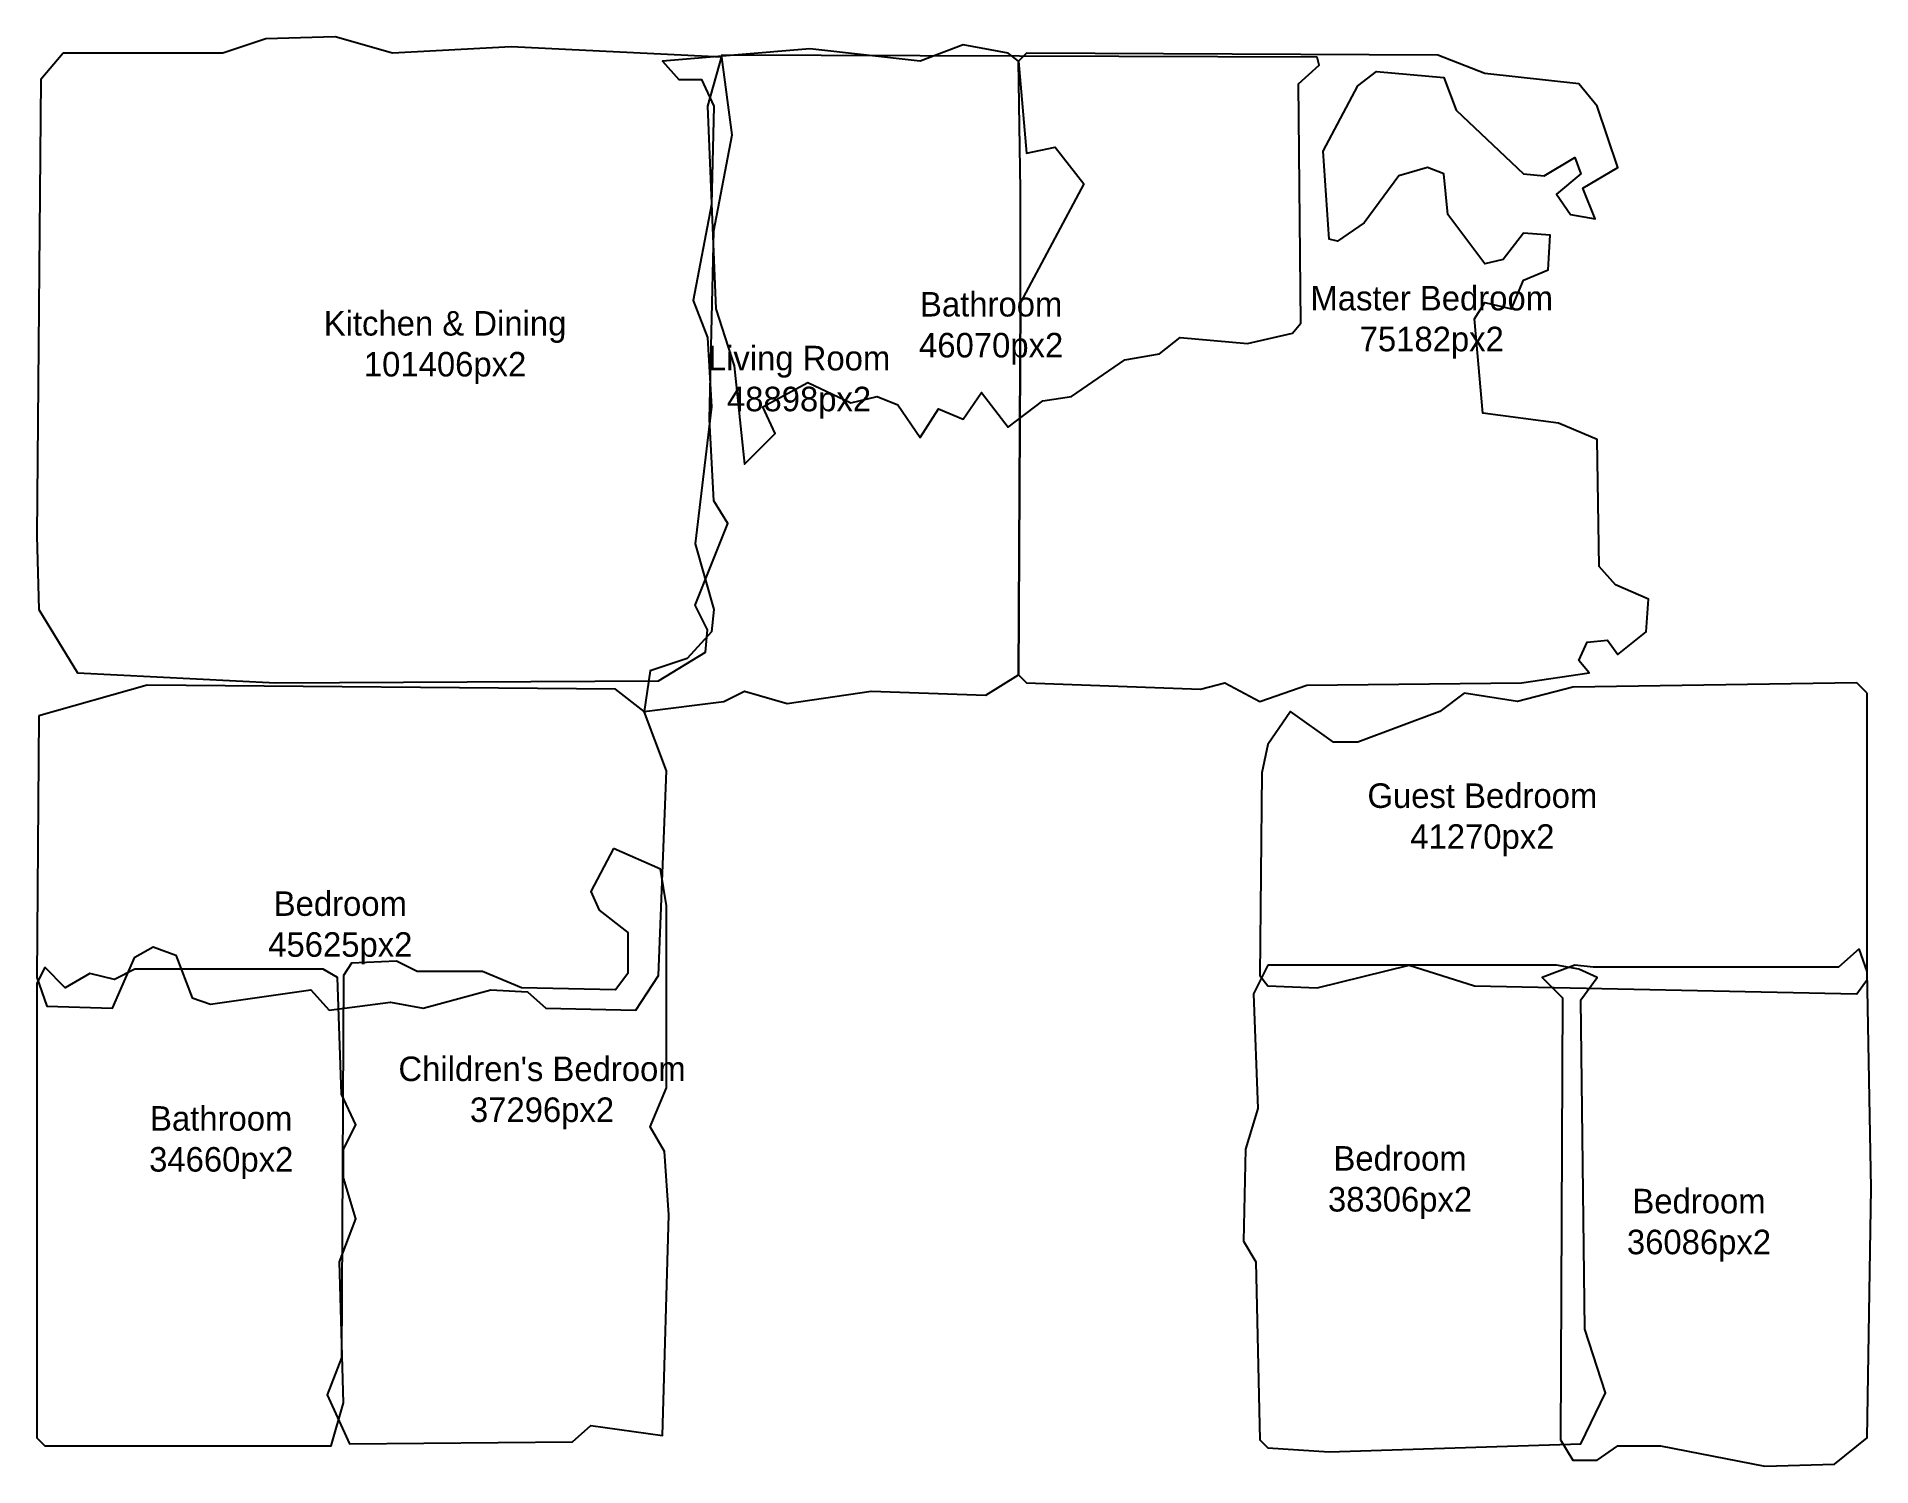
# Model space of a CAD drawing. Header units: metres. Extents: x 64 to 961, y 162 to 861.
import ezdxf

# ---------------------------------------------------------------- set-up
doc = ezdxf.new("R2010")
doc.units = ezdxf.units.M
doc.layers.add('DIMENSIONS', color=7, linetype='Continuous')
doc.layers.add('Living Area', color=1, linetype='Continuous')

msp = doc.modelspace()

# ---------------------------------------------------------------- linework, layer by layer
at = {"layer": 'Living Area'}
for points in [[(77, 853), (66, 840), (64, 617), (65, 581), (84, 550), (181, 545), (368, 546), (391, 560), (392, 571), (386, 583), (402, 623), (395, 634), (393, 674), (395, 766), (404, 813), (399, 851), (296, 856), (238, 853), (210, 861), (176, 860), (155, 853)], [(539, 853), (517, 857), (496, 849), (442, 855), (370, 849), (378, 840), (389, 840), (395, 827), (394, 779), (385, 732), (392, 714), (394, 680), (386, 613), (395, 581), (394, 570), (382, 557), (364, 551), (361, 531), (400, 536), (410, 541), (431, 535), (472, 541), (528, 539), (544, 549), (545, 731), (545, 786), (544, 849)], [(544, 849), (548, 804), (562, 807), (576, 789), (545, 731), (544, 549), (548, 545), (633, 542), (645, 545), (662, 536), (685, 544), (790, 545), (823, 550), (818, 556), (822, 565), (832, 566), (837, 559), (851, 570), (852, 586), (836, 593), (828, 602), (827, 664), (808, 672), (771, 677), (767, 723), (772, 731), (785, 728), (791, 742), (803, 747), (804, 764), (791, 765), (781, 752), (772, 750), (754, 774), (752, 794), (744, 797), (730, 793), (713, 770), (700, 761), (696, 762), (693, 805), (710, 837), (719, 844), (752, 841), (758, 825), (791, 794), (801, 793), (816, 802), (819, 794), (807, 784), (814, 774), (826, 772), (820, 787), (837, 797), (827, 827), (818, 838), (772, 843), (749, 852), (548, 853)], [(690, 851), (399, 852), (392, 827), (396, 728), (405, 700), (410, 652), (425, 667), (419, 680), (441, 692), (462, 682), (475, 685), (485, 681), (496, 665), (505, 679), (517, 674), (526, 687), (539, 670), (556, 683), (570, 685), (596, 703), (613, 706), (623, 714), (656, 711), (678, 716), (682, 721), (681, 838), (691, 847)], [(65, 529), (64, 401), (69, 387), (101, 386), (112, 411), (121, 416), (132, 412), (140, 391), (149, 388), (198, 395), (207, 385), (237, 389), (253, 386), (286, 395), (304, 394), (313, 386), (357, 385), (368, 402), (372, 502), (361, 531), (347, 542), (118, 544)], [(959, 540), (954, 545), (815, 543), (788, 536), (762, 540), (750, 531), (710, 516), (698, 516), (677, 531), (666, 515), (663, 501), (662, 402), (666, 397), (690, 396), (735, 407), (767, 397), (954, 393), (959, 400)], [(346, 464), (335, 443), (339, 434), (353, 423), (353, 403), (347, 395), (301, 396), (282, 404), (250, 404), (240, 409), (218, 408), (214, 402), (213, 215), (206, 197), (217, 173), (326, 174), (335, 182), (370, 177), (373, 285), (371, 316), (364, 328), (372, 347), (372, 436), (369, 454)], [(955, 415), (945, 406), (825, 406), (816, 407), (800, 401), (810, 391), (809, 175), (815, 165), (827, 165), (837, 172), (858, 172), (909, 162), (943, 163), (959, 176), (961, 298), (959, 404)], [(68, 406), (64, 398), (64, 176), (68, 172), (208, 172), (214, 193), (212, 262), (220, 283), (214, 303), (214, 317), (220, 329), (213, 344), (211, 401), (204, 405), (112, 405), (102, 400), (90, 403), (78, 396)], [(666, 407), (659, 393), (661, 337), (655, 317), (654, 272), (660, 262), (662, 175), (666, 171), (696, 169), (819, 173), (831, 198), (821, 229), (819, 390), (827, 401), (818, 405), (807, 407), (699, 407)]]:
    msp.add_lwpolyline(points, close=True, dxfattribs=at)

# ---------------------------------------------------------------- texts
at = {"layer": 'DIMENSIONS', "char_height": 12, "attachment_point": 5}
for s, insert in [('Bathroom\\P46070px2', (530.67, 718.37)), ('Master Bedroom\\P75182px2', (746.08, 721.37)), ('Kitchen & Dining\\P101406px2', (263.67, 709.05)), ('Living Room\\P48898px2', (436.74, 692.04)), ('Guest Bedroom\\P41270px2', (770.83, 478.11)), ('Bedroom\\P45625px2', (212.45, 425.32)), ("Children's Bedroom\\P37296px2", (311.08, 344.54)), ('Bathroom\\P34660px2', (154.22, 320.28)), ('Bedroom\\P38306px2', (730.59, 300.76)), ('Bedroom\\P36086px2', (876.75, 279.88))]:
    msp.add_mtext(s, dxfattribs=dict(at, insert=insert))

doc.saveas('drawing.dxf')
